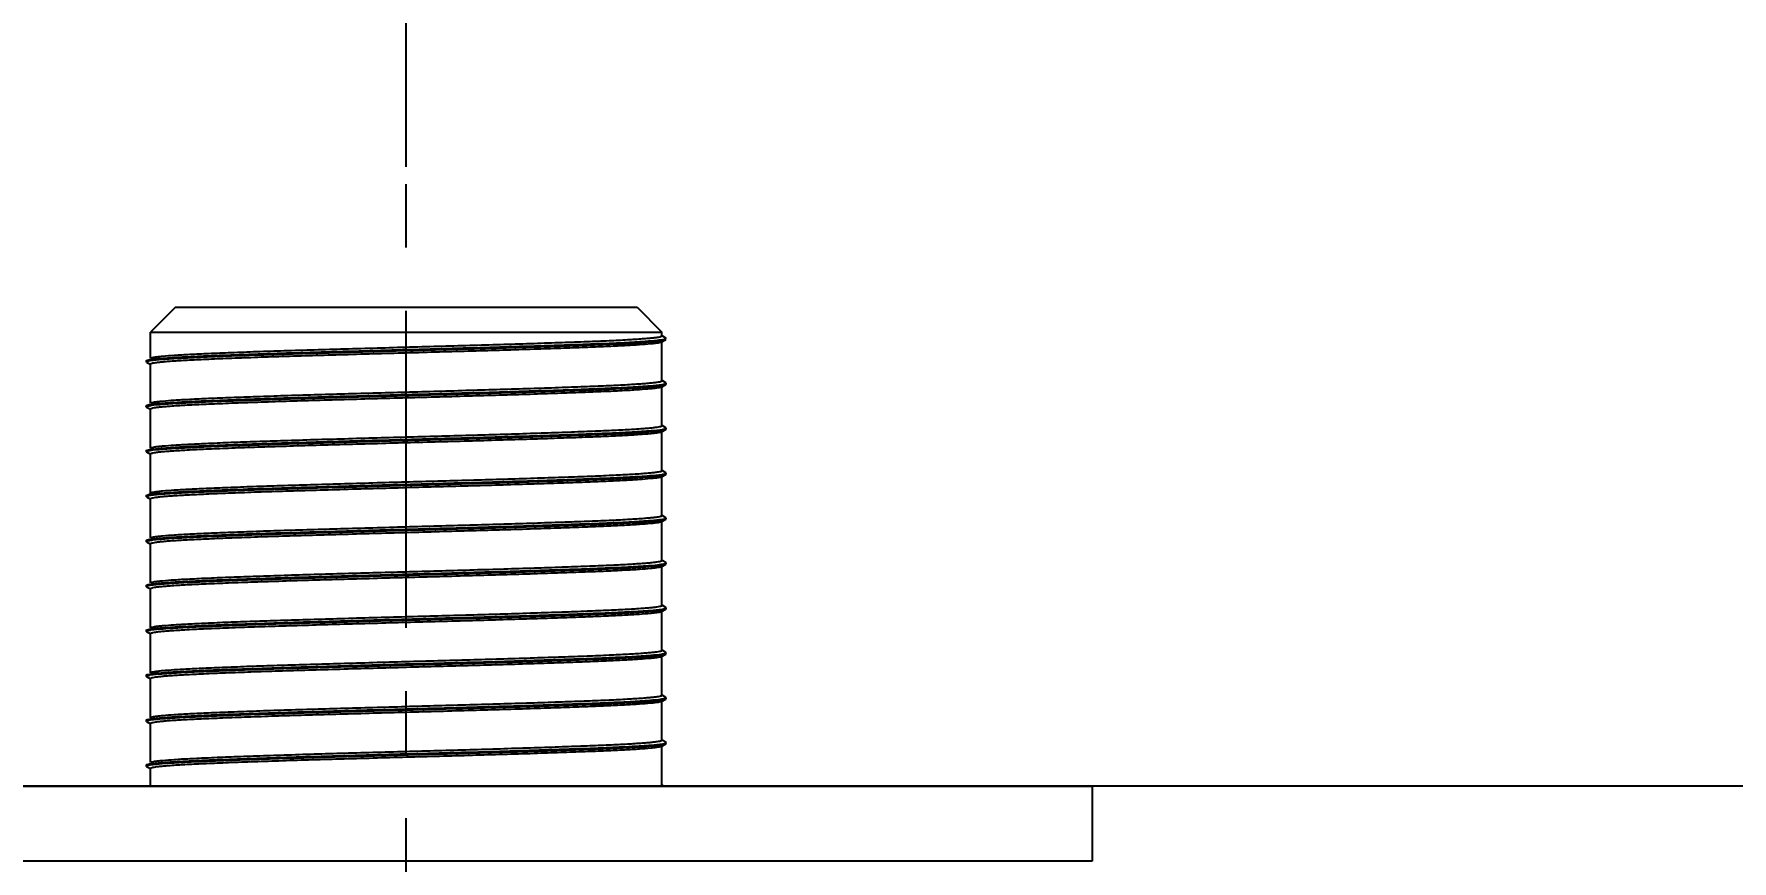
# Model space of a CAD drawing. Header units: millimetres. Extents: x 14221 to 15062, y 1145 to 1740.
# Drawn here: x 14302.5 to 14370.6, y 1498.9 to 1532 of the extents above; entities that cross this region are included whole.
import ezdxf

# ---------------------------------------------------------------- set-up
doc = ezdxf.new("R2010")
doc.units = ezdxf.units.MM
doc.linetypes.add('CENTERX2', pattern=[20.32, 12.7, -2.54, 2.54, -2.54])
for name, color, linetype in [('CENTER', 1, 'CENTERX2'), ('DIM', 3, 'Continuous'), ('벽', 2, 'Continuous')]:
    doc.layers.add(name, color=color, linetype=linetype)
doc.styles.get("Standard").update_dxf_attribs({"font": 'arial.ttf'})
doc.dimstyles.new('ISO-25', dxfattribs={"dimtxt": 5, "dimasz": 5, "dimexe": 1.252, "dimexo": 0.625, "dimgap": 1, "dimtad": 1, "dimtoh": 1, "dimdec": 1, "dimdsep": 46, "dimtxsty": 'Standard', "dimcen": 0, "dimclrd": 3, "dimclre": 3, "dimclrt": 4, "dimadec": 0, "dimazin": 0, "dimtfac": 1, "dimtdec": 1, "dimtmove": 0, "dimatfit": 3, "dimfxl": 1, "dimarcsym": 0})

# ---------------------------------------------------------------- blocks, each defined once
blk = doc.blocks.new('*D50')
at = {"layer": 'Defpoints', "color": 0, "transparency": 16777216}
for p in [(14521.405, 1543.497), (14317.402, 1526.067), (14521.405, 1526.067)]:
    blk.add_point(p, dxfattribs=at)
at = {"layer": 'DIM', "color": 3, "lineweight": -2, "transparency": 16777216}
for p, q in [((14317.402, 1526.692), (14317.402, 1544.749)), ((14521.405, 1526.692), (14521.405, 1544.749)), ((14323.402, 1543.497), (14402.128, 1543.497)), ((14515.405, 1543.497), (14436.679, 1543.497))]:
    blk.add_line(p, q, dxfattribs=at)
at = {"layer": 'DIM', "color": 3, "transparency": 16777216}
for points in [[(14323.402, 1544.497), (14323.402, 1542.497), (14317.402, 1543.497)], [(14515.405, 1544.497), (14515.405, 1542.497), (14521.405, 1543.497)]]:
    blk.add_solid(points, dxfattribs=at)
at = {"layer": 'DIM', "color": 4, "transparency": 16777216, "insert": (14419.404, 1543.497), "char_height": 6, "attachment_point": 5}
blk.add_mtext('150~200', dxfattribs=at)

msp = doc.modelspace()

# ---------------------------------------------------------------- linework, layer by layer
at = {"color": 7, "linetype": 'Continuous'}
for p, q in [((14308.153, 1521.067), (14307.153, 1520.067)), ((14308.153, 1521.067), (14326.653, 1521.067)), ((14326.653, 1521.067), (14327.653, 1520.067)), ((14307.153, 1519.017), (14307.153, 1520.067)), ((14307.153, 1520.067), (14322.528, 1520.067)), ((14322.528, 1520.067), (14327.653, 1520.067)), ((14327.545, 1519.752), (14327.675, 1519.77)), ((14327.641, 1519.665), (14327.813, 1519.765)), ((14327.653, 1519.917), (14327.653, 1520.067)), ((14327.653, 1518.117), (14327.653, 1519.679)), ((14327.813, 1519.831), (14327.656, 1519.922)), ((14327.825, 1519.818), (14327.813, 1519.831)), ((14327.813, 1519.765), (14327.825, 1519.778)), ((14327.814, 1519.805), (14327.825, 1519.818)), ((14306.981, 1518.918), (14306.992, 1518.931)), ((14306.981, 1518.918), (14306.981, 1518.878)), ((14306.992, 1518.865), (14306.981, 1518.878)), ((14306.992, 1518.931), (14307.023, 1518.943)), ((14306.992, 1518.865), (14307.15, 1518.774)), ((14307.023, 1518.943), (14307.118, 1518.964)), ((14307.023, 1518.904), (14307.123, 1518.926)), ((14307.164, 1519.031), (14307.153, 1519.024)), ((14307.153, 1517.217), (14307.153, 1518.779)), ((14327.641, 1517.865), (14327.813, 1517.965)), ((14327.653, 1516.317), (14327.653, 1517.879)), ((14327.813, 1518.031), (14327.656, 1518.122)), ((14327.667, 1517.968), (14327.717, 1517.977)), ((14327.825, 1518.018), (14327.813, 1518.031)), ((14327.813, 1517.965), (14327.825, 1517.978)), ((14327.825, 1517.978), (14327.825, 1518.018)), ((14306.981, 1517.118), (14306.992, 1517.131)), ((14306.981, 1517.118), (14306.981, 1517.078)), ((14306.981, 1517.082), (14306.985, 1517.086)), ((14306.981, 1517.078), (14306.981, 1517.082)), ((14306.992, 1517.065), (14306.981, 1517.078)), ((14306.992, 1517.065), (14307.15, 1516.974)), ((14307.164, 1517.231), (14307.153, 1517.224)), ((14307.153, 1515.417), (14307.153, 1516.979)), ((14327.641, 1516.065), (14327.813, 1516.165)), ((14327.813, 1516.231), (14327.656, 1516.322)), ((14327.802, 1516.159), (14327.813, 1516.165)), ((14327.825, 1516.218), (14327.813, 1516.231)), ((14327.813, 1516.165), (14327.825, 1516.178)), ((14327.825, 1516.178), (14327.825, 1516.218)), ((14307.164, 1515.431), (14307.153, 1515.424)), ((14327.653, 1514.517), (14327.653, 1516.079)), ((14306.981, 1515.318), (14306.992, 1515.331)), ((14306.981, 1515.318), (14306.981, 1515.278)), ((14306.992, 1515.265), (14306.981, 1515.278)), ((14306.992, 1515.331), (14307.013, 1515.34)), ((14306.992, 1515.265), (14307.15, 1515.174)), ((14307.013, 1515.34), (14307.116, 1515.364)), ((14307.013, 1515.3), (14307.122, 1515.325)), ((14307.153, 1513.617), (14307.153, 1515.179)), ((14327.641, 1514.265), (14327.813, 1514.365)), ((14327.653, 1512.717), (14327.653, 1514.279)), ((14327.813, 1514.431), (14327.656, 1514.522)), ((14327.824, 1514.418), (14327.813, 1514.431)), ((14327.813, 1514.365), (14327.824, 1514.378)), ((14327.82, 1514.409), (14327.824, 1514.414)), ((14327.824, 1514.378), (14327.824, 1514.418)), ((14327.824, 1514.414), (14327.824, 1514.418)), ((14306.981, 1513.518), (14306.992, 1513.531)), ((14306.981, 1513.518), (14306.981, 1513.478)), ((14306.992, 1513.465), (14306.981, 1513.478)), ((14306.992, 1513.465), (14307.15, 1513.374)), ((14307.088, 1513.519), (14307.138, 1513.528)), ((14307.164, 1513.631), (14307.153, 1513.624)), ((14307.153, 1511.817), (14307.153, 1513.379)), ((14327.813, 1512.631), (14327.655, 1512.722)), ((14327.641, 1512.465), (14327.813, 1512.565)), ((14327.653, 1510.917), (14327.653, 1512.465)), ((14327.682, 1512.571), (14327.778, 1512.591)), ((14327.686, 1512.532), (14327.778, 1512.551)), ((14327.778, 1512.551), (14327.813, 1512.565)), ((14327.824, 1512.618), (14327.813, 1512.631)), ((14327.813, 1512.565), (14327.824, 1512.578)), ((14327.824, 1512.578), (14327.824, 1512.618)), ((14306.981, 1511.718), (14306.992, 1511.731)), ((14306.981, 1511.718), (14306.981, 1511.678)), ((14306.981, 1511.678), (14306.986, 1511.688)), ((14306.992, 1511.665), (14306.981, 1511.678)), ((14306.986, 1511.688), (14306.991, 1511.691)), ((14306.992, 1511.665), (14307.15, 1511.574)), ((14307.164, 1511.831), (14307.153, 1511.824)), ((14307.153, 1510.017), (14307.153, 1511.579)), ((14327.641, 1510.665), (14327.813, 1510.765)), ((14327.653, 1509.117), (14327.653, 1510.665)), ((14327.813, 1510.831), (14327.655, 1510.922)), ((14327.824, 1510.818), (14327.813, 1510.831)), ((14327.813, 1510.765), (14327.824, 1510.778)), ((14327.822, 1510.811), (14327.824, 1510.815)), ((14327.824, 1510.778), (14327.824, 1510.818)), ((14327.824, 1510.815), (14327.824, 1510.818)), ((14307.052, 1509.951), (14307.124, 1509.966)), ((14307.164, 1510.031), (14307.153, 1510.024)), ((14306.981, 1509.918), (14306.992, 1509.931)), ((14306.981, 1509.918), (14306.981, 1509.878)), ((14306.992, 1509.865), (14306.981, 1509.878)), ((14306.992, 1509.931), (14307.052, 1509.951)), ((14306.992, 1509.865), (14307.15, 1509.774)), ((14307.052, 1509.912), (14307.128, 1509.927)), ((14307.152, 1508.217), (14307.152, 1509.779)), ((14327.641, 1508.865), (14327.813, 1508.965)), ((14327.652, 1507.317), (14327.653, 1508.879)), ((14327.813, 1509.031), (14327.655, 1509.122)), ((14327.67, 1508.969), (14327.729, 1508.979)), ((14327.674, 1508.93), (14327.729, 1508.94)), ((14327.824, 1509.018), (14327.813, 1509.031)), ((14327.813, 1508.965), (14327.824, 1508.978)), ((14327.824, 1508.978), (14327.824, 1509.018)), ((14306.981, 1508.118), (14306.992, 1508.131)), ((14306.981, 1508.118), (14306.981, 1508.078)), ((14306.981, 1508.081), (14306.985, 1508.086)), ((14306.981, 1508.078), (14306.981, 1508.081)), ((14306.992, 1508.065), (14306.981, 1508.078)), ((14306.992, 1508.065), (14307.15, 1507.974)), ((14307.164, 1508.231), (14307.152, 1508.224)), ((14307.152, 1506.417), (14307.152, 1507.979)), ((14327.813, 1507.231), (14327.655, 1507.322)), ((14327.641, 1507.065), (14327.813, 1507.165)), ((14327.652, 1505.517), (14327.652, 1507.079)), ((14327.806, 1507.202), (14327.81, 1507.203)), ((14327.808, 1507.202), (14327.81, 1507.203)), ((14327.824, 1507.218), (14327.813, 1507.231)), ((14327.813, 1507.165), (14327.824, 1507.178)), ((14306.981, 1506.318), (14306.992, 1506.331)), ((14306.981, 1506.318), (14306.981, 1506.278)), ((14306.992, 1506.265), (14306.981, 1506.278)), ((14306.992, 1506.331), (14307.014, 1506.341)), ((14306.992, 1506.265), (14307.15, 1506.174)), ((14307.014, 1506.341), (14307.116, 1506.364)), ((14307.014, 1506.301), (14307.122, 1506.326)), ((14307.164, 1506.431), (14307.152, 1506.424)), ((14307.152, 1504.617), (14307.152, 1506.179)), ((14327.641, 1505.265), (14327.813, 1505.365)), ((14327.652, 1503.717), (14327.652, 1505.279)), ((14327.813, 1505.431), (14327.655, 1505.522)), ((14327.824, 1505.418), (14327.813, 1505.431)), ((14327.813, 1505.365), (14327.824, 1505.378)), ((14327.819, 1505.409), (14327.823, 1505.413)), ((14327.823, 1505.413), (14327.824, 1505.418)), ((14327.824, 1505.378), (14327.824, 1505.418)), ((14306.981, 1504.518), (14306.992, 1504.531)), ((14306.981, 1504.518), (14306.981, 1504.478)), ((14307.164, 1504.631), (14307.152, 1504.624)), ((14306.981, 1504.482), (14306.985, 1504.487)), ((14306.981, 1504.478), (14306.981, 1504.482)), ((14306.992, 1504.465), (14306.981, 1504.478)), ((14306.992, 1504.465), (14307.15, 1504.374)), ((14307.152, 1502.817), (14307.152, 1504.379)), ((14327.641, 1503.465), (14327.813, 1503.565)), ((14327.652, 1501.917), (14327.652, 1503.479)), ((14327.813, 1503.631), (14327.655, 1503.722)), ((14327.682, 1503.571), (14327.794, 1503.596)), ((14327.688, 1503.532), (14327.794, 1503.556)), ((14327.794, 1503.556), (14327.813, 1503.565)), ((14327.824, 1503.618), (14327.813, 1503.631)), ((14327.813, 1503.565), (14327.824, 1503.578)), ((14327.824, 1503.578), (14327.824, 1503.618)), ((14306.981, 1502.718), (14306.992, 1502.731)), ((14306.981, 1502.718), (14306.981, 1502.678)), ((14306.992, 1502.665), (14306.981, 1502.678)), ((14306.992, 1502.665), (14307.15, 1502.574)), ((14307.164, 1502.831), (14307.152, 1502.824)), ((14307.152, 1501.873), (14307.152, 1502.579)), ((14292.661, 1501.873), (14342.143, 1501.873)), ((14327.74, 1501.873), (14327.655, 1501.922)), ((14342.143, 1501.873), (14344.902, 1501.873)), ((14344.902, 1501.873), (14344.902, 1498.873)), ((14342.143, 1498.873), (14292.661, 1498.873)), ((14344.902, 1498.873), (14342.143, 1498.873))]:
    msp.add_line(p, q, dxfattribs=at)
for centre, radius, start, end in [((14327.782, 1519.858), 0.0623, 298.10816, 301.28594), ((14307.439, 1517.064), 1.888, 99.25668, 99.64373), ((14327.321, 1520.185), 2.243, 278.6246, 278.87541), ((14327.424, 1519.501), 1.591, 278.89251, 280.61886), ((14307.495, 1514.922), 2.235, 98.75091, 99.09667), ((14307.528, 1514.707), 2.452, 98.54069, 98.75286), ((14307.437, 1513.479), 1.873, 99.26791, 99.68411), ((14327.281, 1516.848), 2.51, 278.33792, 278.54391), ((14327.328, 1516.538), 2.196, 278.53659, 279.07886), ((14307.381, 1512.049), 1.538, 99.21147, 100.99206), ((14307.48, 1511.414), 2.142, 98.92022, 99.1888), ((14327.364, 1514.51), 1.965, 278.95471, 279.30706), ((14307.452, 1507.988), 1.965, 99.16148, 99.48414), ((14327.332, 1511.112), 2.169, 278.71199, 278.97668), ((14307.504, 1505.864), 2.293, 98.71495, 98.9775), ((14307.532, 1505.678), 2.482, 98.50599, 98.71558), ((14307.437, 1504.476), 1.876, 99.26525, 99.67655), ((14327.3, 1507.721), 2.381, 278.47188, 278.69562), ((14327.369, 1507.274), 1.929, 278.6682, 279.68598), ((14307.463, 1502.521), 2.033, 98.86441, 99.55968), ((14307.514, 1502.2), 2.359, 98.64831, 98.87582), ((14307.449, 1500.804), 1.949, 99.11907, 99.57961)]:
    msp.add_arc(centre, radius, start, end, dxfattribs=at)
for points, knots in [([(14307.118, 1518.964), (14307.264, 1518.99), (14307.655, 1519.024), (14308.375, 1519.071), (14309.361, 1519.116), (14311.115, 1519.187), (14313.704, 1519.265), (14317.049, 1519.36), (14320.443, 1519.45), (14323.474, 1519.545), (14325.617, 1519.621), (14326.889, 1519.693), (14327.359, 1519.73), (14327.545, 1519.752)], [0, 0, 0, 0, 0.021822, 0.057424, 0.105872, 0.166682, 0.314976, 0.485925, 0.657781, 0.813065, 0.930909, 0.972426, 1, 1, 1, 1]), ([(14307.136, 1518.928), (14307.292, 1518.953), (14307.706, 1518.989), (14308.466, 1519.036), (14309.502, 1519.083), (14311.328, 1519.155), (14314.007, 1519.234), (14317.438, 1519.331), (14320.873, 1519.422), (14323.533, 1519.507), (14325.352, 1519.575), (14326.375, 1519.622), (14327.125, 1519.671), (14327.532, 1519.707), (14327.683, 1519.731)], [0, 0, 0, 0, 0.023171, 0.060507, 0.111116, 0.174347, 0.327135, 0.501993, 0.675001, 0.828381, 0.890213, 0.940508, 0.977725, 1, 1, 1, 1]), ([(14307.164, 1519.031), (14307.181, 1519.04), (14307.231, 1519.053), (14307.325, 1519.071), (14307.463, 1519.089), (14307.725, 1519.116), (14308.148, 1519.147), (14308.766, 1519.181), (14309.526, 1519.217), (14310.418, 1519.253), (14311.426, 1519.29), (14312.941, 1519.34), (14314.988, 1519.399), (14317.524, 1519.472), (14320.059, 1519.541), (14321.722, 1519.591), (14322.528, 1519.617)], [0, 0, 0, 0, 0.003632, 0.009922, 0.018916, 0.030568, 0.061381, 0.101676, 0.151208, 0.209738, 0.275951, 0.347926, 0.505333, 0.675402, 0.842806, 1, 1, 1, 1]), ([(14322.528, 1519.617), (14322.902, 1519.63), (14323.611, 1519.654), (14324.613, 1519.69), (14325.488, 1519.726), (14326.228, 1519.762), (14326.756, 1519.795), (14327.099, 1519.822), (14327.294, 1519.841), (14327.443, 1519.859), (14327.555, 1519.877), (14327.615, 1519.891), (14327.653, 1519.907), (14327.653, 1519.917)], [0, 0, 0, 0, 0.218525, 0.413981, 0.584639, 0.729651, 0.846201, 0.892543, 0.930576, 0.96016, 0.98139, 0.994472, 1, 1, 1, 1]), ([(14327.641, 1519.665), (14327.626, 1519.656), (14327.579, 1519.644), (14327.49, 1519.627), (14327.361, 1519.611), (14327.112, 1519.584), (14326.704, 1519.553), (14326.109, 1519.518), (14325.38, 1519.483), (14324.531, 1519.449), (14323.566, 1519.414), (14322.886, 1519.391), (14322.528, 1519.379)], [0, 0, 0, 0, 0.01029, 0.027943, 0.053174, 0.086115, 0.174846, 0.292406, 0.435309, 0.601466, 0.790259, 1, 1, 1, 1]), ([(14327.675, 1519.77), (14327.704, 1519.774), (14327.75, 1519.783), (14327.796, 1519.795), (14327.811, 1519.803)], [0, 0, 0, 0, 0.626535, 1, 1, 1, 1]), ([(14327.683, 1519.731), (14327.711, 1519.736), (14327.755, 1519.745), (14327.799, 1519.756), (14327.813, 1519.765)], [0, 0, 0, 0, 0.629647, 1, 1, 1, 1]), ([(14306.981, 1518.878), (14306.981, 1518.884), (14306.997, 1518.896), (14307.012, 1518.9), (14307.023, 1518.904)], [0, 0, 0, 0, 0.32556, 1, 1, 1, 1]), ([(14322.528, 1519.379), (14321.702, 1519.352), (14319.998, 1519.301), (14317.403, 1519.23), (14315.212, 1519.167), (14313.504, 1519.118), (14312.314, 1519.082), (14311.205, 1519.044), (14310.198, 1519.007), (14309.317, 1518.969), (14308.578, 1518.933), (14308.056, 1518.902), (14307.715, 1518.876), (14307.518, 1518.857), (14307.366, 1518.839), (14307.251, 1518.82), (14307.191, 1518.805), (14307.152, 1518.788), (14307.152, 1518.779)], [0, 0, 0, 0, 0.160864, 0.332305, 0.50579, 0.587782, 0.665275, 0.737825, 0.803915, 0.86156, 0.909636, 0.948018, 0.963468, 0.976306, 0.986402, 0.993669, 0.998132, 1, 1, 1, 1]), ([(14307.152, 1517.17), (14307.312, 1517.195), (14307.731, 1517.23), (14308.495, 1517.277), (14309.53, 1517.323), (14311.346, 1517.395), (14314.004, 1517.473), (14317.408, 1517.57), (14320.82, 1517.66), (14323.468, 1517.744), (14325.285, 1517.812), (14326.316, 1517.859), (14327.081, 1517.907), (14327.499, 1517.943), (14327.657, 1517.967)], [0, 0, 0, 0, 0.023708, 0.061313, 0.111986, 0.175058, 0.327006, 0.500727, 0.672798, 0.825883, 0.887937, 0.938664, 0.976654, 1, 1, 1, 1]), ([(14322.528, 1517.579), (14321.702, 1517.552), (14319.998, 1517.501), (14317.403, 1517.43), (14315.212, 1517.367), (14313.504, 1517.318), (14312.314, 1517.282), (14311.205, 1517.244), (14310.198, 1517.207), (14309.317, 1517.169), (14308.578, 1517.133), (14308.056, 1517.102), (14307.715, 1517.076), (14307.518, 1517.057), (14307.366, 1517.039), (14307.251, 1517.02), (14307.191, 1517.005), (14307.152, 1516.988), (14307.152, 1516.979)], [0, 0, 0, 0, 0.160864, 0.332305, 0.50579, 0.587782, 0.665275, 0.737825, 0.803915, 0.86156, 0.909636, 0.948018, 0.963468, 0.976306, 0.986402, 0.993669, 0.998132, 1, 1, 1, 1]), ([(14307.164, 1517.132), (14307.328, 1517.157), (14307.753, 1517.192), (14308.528, 1517.239), (14309.572, 1517.286), (14311.398, 1517.357), (14314.066, 1517.435), (14317.475, 1517.532), (14320.884, 1517.623), (14323.524, 1517.706), (14325.331, 1517.774), (14326.352, 1517.821), (14327.106, 1517.87), (14327.516, 1517.905), (14327.67, 1517.929)], [0, 0, 0, 0, 0.024231, 0.062322, 0.11348, 0.176983, 0.329496, 0.503511, 0.675411, 0.82794, 0.889569, 0.939837, 0.977269, 1, 1, 1, 1]), ([(14307.164, 1517.231), (14307.181, 1517.24), (14307.231, 1517.253), (14307.325, 1517.271), (14307.463, 1517.289), (14307.725, 1517.316), (14308.148, 1517.347), (14308.766, 1517.381), (14309.526, 1517.417), (14310.418, 1517.453), (14311.426, 1517.49), (14312.941, 1517.54), (14314.988, 1517.599), (14317.524, 1517.672), (14320.059, 1517.741), (14321.722, 1517.791), (14322.528, 1517.817)], [0, 0, 0, 0, 0.003632, 0.009922, 0.018916, 0.030568, 0.061381, 0.101676, 0.151208, 0.209738, 0.275951, 0.347926, 0.505333, 0.675402, 0.842806, 1, 1, 1, 1]), ([(14322.528, 1517.817), (14322.902, 1517.83), (14323.611, 1517.854), (14324.613, 1517.89), (14325.488, 1517.926), (14326.228, 1517.962), (14326.755, 1517.995), (14327.098, 1518.022), (14327.294, 1518.041), (14327.443, 1518.059), (14327.555, 1518.077), (14327.615, 1518.091), (14327.653, 1518.107), (14327.653, 1518.117)], [0, 0, 0, 0, 0.218511, 0.413957, 0.584609, 0.729617, 0.846169, 0.892514, 0.93055, 0.960139, 0.981374, 0.994464, 1, 1, 1, 1]), ([(14327.641, 1517.865), (14327.626, 1517.856), (14327.579, 1517.844), (14327.49, 1517.827), (14327.361, 1517.811), (14327.111, 1517.784), (14326.704, 1517.753), (14326.108, 1517.718), (14325.38, 1517.683), (14324.53, 1517.649), (14323.566, 1517.614), (14322.886, 1517.591), (14322.528, 1517.579)], [0, 0, 0, 0, 0.010309, 0.027976, 0.05322, 0.086171, 0.174916, 0.292479, 0.435375, 0.601516, 0.790287, 1, 1, 1, 1]), ([(14327.717, 1517.977), (14327.744, 1517.982), (14327.775, 1517.989), (14327.825, 1518.006), (14327.825, 1518.018)], [0, 0, 0, 0, 0.710506, 1, 1, 1, 1]), ([(14327.717, 1517.937), (14327.728, 1517.94), (14327.761, 1517.946), (14327.794, 1517.954), (14327.813, 1517.965)], [0, 0, 0, 0, 0.338082, 1, 1, 1, 1]), ([(14306.985, 1517.086), (14306.998, 1517.099), (14307.054, 1517.112), (14307.106, 1517.123), (14307.141, 1517.129)], [0, 0, 0, 0, 0.332813, 1, 1, 1, 1]), ([(14306.992, 1517.131), (14307.01, 1517.141), (14307.064, 1517.155), (14307.117, 1517.165), (14307.152, 1517.17)], [0, 0, 0, 0, 0.362147, 1, 1, 1, 1]), ([(14307.116, 1515.364), (14307.267, 1515.39), (14307.67, 1515.426), (14308.416, 1515.473), (14309.44, 1515.52), (14311.26, 1515.592), (14313.938, 1515.672), (14317.376, 1515.769), (14320.826, 1515.861), (14323.501, 1515.945), (14325.332, 1516.014), (14326.363, 1516.061), (14327.119, 1516.11), (14327.529, 1516.146), (14327.681, 1516.171)], [0, 0, 0, 0, 0.022291, 0.058927, 0.108945, 0.17175, 0.324303, 0.499389, 0.67307, 0.827246, 0.88946, 0.940073, 0.977551, 1, 1, 1, 1]), ([(14307.135, 1515.328), (14307.292, 1515.353), (14307.707, 1515.389), (14308.468, 1515.436), (14309.505, 1515.483), (14311.334, 1515.555), (14314.017, 1515.634), (14317.452, 1515.731), (14320.392, 1515.809), (14322.629, 1515.878), (14324.103, 1515.928), (14325.368, 1515.976), (14326.388, 1516.022), (14327.135, 1516.072), (14327.539, 1516.107), (14327.688, 1516.132)], [0, 0, 0, 0, 0.023181, 0.060557, 0.111235, 0.174555, 0.327545, 0.502602, 0.675709, 0.756391, 0.82904, 0.890776, 0.940941, 0.977965, 1, 1, 1, 1]), ([(14322.528, 1516.017), (14322.902, 1516.03), (14323.611, 1516.054), (14324.613, 1516.09), (14325.488, 1516.126), (14326.228, 1516.162), (14326.755, 1516.195), (14327.098, 1516.222), (14327.294, 1516.241), (14327.443, 1516.259), (14327.555, 1516.277), (14327.614, 1516.291), (14327.653, 1516.307), (14327.653, 1516.317)], [0, 0, 0, 0, 0.218511, 0.413957, 0.584609, 0.729617, 0.846169, 0.892514, 0.93055, 0.960139, 0.981374, 0.994464, 1, 1, 1, 1]), ([(14327.681, 1516.171), (14327.695, 1516.173), (14327.735, 1516.18), (14327.776, 1516.188), (14327.802, 1516.199)], [0, 0, 0, 0, 0.326442, 1, 1, 1, 1]), ([(14327.688, 1516.132), (14327.701, 1516.134), (14327.739, 1516.141), (14327.777, 1516.149), (14327.802, 1516.159)], [0, 0, 0, 0, 0.324505, 1, 1, 1, 1]), ([(14327.802, 1516.199), (14327.805, 1516.2), (14327.814, 1516.204), (14327.825, 1516.211), (14327.825, 1516.218)], [0, 0, 0, 0, 0.366296, 1, 1, 1, 1]), ([(14322.528, 1515.779), (14321.702, 1515.752), (14319.998, 1515.701), (14317.402, 1515.63), (14315.212, 1515.567), (14313.504, 1515.518), (14312.314, 1515.482), (14311.205, 1515.444), (14310.198, 1515.407), (14309.317, 1515.369), (14308.578, 1515.333), (14308.056, 1515.302), (14307.715, 1515.276), (14307.518, 1515.257), (14307.366, 1515.239), (14307.251, 1515.22), (14307.191, 1515.205), (14307.152, 1515.188), (14307.152, 1515.179)], [0, 0, 0, 0, 0.160864, 0.332305, 0.50579, 0.587782, 0.665275, 0.737825, 0.803915, 0.86156, 0.909636, 0.948018, 0.963468, 0.976306, 0.986402, 0.993669, 0.998132, 1, 1, 1, 1]), ([(14307.164, 1515.431), (14307.181, 1515.44), (14307.231, 1515.453), (14307.325, 1515.471), (14307.463, 1515.489), (14307.725, 1515.516), (14308.148, 1515.547), (14308.766, 1515.581), (14309.526, 1515.617), (14310.418, 1515.653), (14311.426, 1515.69), (14312.941, 1515.74), (14314.988, 1515.799), (14317.524, 1515.872), (14320.059, 1515.941), (14321.722, 1515.991), (14322.528, 1516.017)], [0, 0, 0, 0, 0.003632, 0.009922, 0.018916, 0.030568, 0.061381, 0.101676, 0.151208, 0.209738, 0.275951, 0.347926, 0.505333, 0.675402, 0.842806, 1, 1, 1, 1]), ([(14327.641, 1516.065), (14327.626, 1516.056), (14327.579, 1516.044), (14327.49, 1516.027), (14327.361, 1516.011), (14327.111, 1515.984), (14326.704, 1515.953), (14326.108, 1515.918), (14325.38, 1515.883), (14324.53, 1515.849), (14323.566, 1515.814), (14322.886, 1515.791), (14322.528, 1515.779)], [0, 0, 0, 0, 0.010309, 0.027976, 0.05322, 0.086171, 0.174916, 0.292479, 0.435375, 0.601516, 0.790287, 1, 1, 1, 1]), ([(14306.981, 1515.278), (14306.981, 1515.28), (14306.987, 1515.293), (14307.002, 1515.297), (14307.013, 1515.3)], [0, 0, 0, 0, 0.145983, 1, 1, 1, 1]), ([(14307.135, 1513.567), (14307.29, 1513.593), (14307.698, 1513.628), (14308.449, 1513.675), (14309.471, 1513.721), (14311.276, 1513.792), (14313.927, 1513.871), (14317.329, 1513.968), (14320.748, 1514.058), (14323.408, 1514.142), (14325.238, 1514.21), (14326.279, 1514.257), (14327.056, 1514.305), (14327.483, 1514.341), (14327.645, 1514.365)], [0, 0, 0, 0, 0.022943, 0.059882, 0.109928, 0.172477, 0.323859, 0.497407, 0.66987, 0.82371, 0.886268, 0.937504, 0.976064, 1, 1, 1, 1]), ([(14307.148, 1513.53), (14307.307, 1513.555), (14307.724, 1513.59), (14308.486, 1513.637), (14309.518, 1513.683), (14311.333, 1513.755), (14313.991, 1513.833), (14317.396, 1513.93), (14320.811, 1514.021), (14323.461, 1514.104), (14325.281, 1514.172), (14326.313, 1514.219), (14327.079, 1514.268), (14327.498, 1514.303), (14327.656, 1514.327)], [0, 0, 0, 0, 0.023548, 0.061025, 0.111588, 0.17458, 0.326479, 0.500236, 0.672425, 0.825655, 0.887781, 0.938571, 0.976614, 1, 1, 1, 1]), ([(14307.164, 1513.631), (14307.181, 1513.64), (14307.231, 1513.653), (14307.325, 1513.671), (14307.463, 1513.689), (14307.725, 1513.716), (14308.148, 1513.747), (14308.766, 1513.781), (14309.525, 1513.817), (14310.418, 1513.853), (14311.426, 1513.89), (14312.941, 1513.94), (14314.988, 1513.999), (14317.524, 1514.072), (14320.059, 1514.141), (14321.722, 1514.191), (14322.528, 1514.217)], [0, 0, 0, 0, 0.003632, 0.009922, 0.018916, 0.030568, 0.061381, 0.101676, 0.151208, 0.209738, 0.275951, 0.347926, 0.505333, 0.675402, 0.842806, 1, 1, 1, 1]), ([(14322.528, 1514.217), (14322.902, 1514.23), (14323.611, 1514.254), (14324.613, 1514.29), (14325.488, 1514.326), (14326.228, 1514.362), (14326.755, 1514.395), (14327.098, 1514.422), (14327.294, 1514.441), (14327.443, 1514.459), (14327.555, 1514.477), (14327.614, 1514.491), (14327.653, 1514.507), (14327.653, 1514.517)], [0, 0, 0, 0, 0.218511, 0.413957, 0.584609, 0.729617, 0.846169, 0.892514, 0.93055, 0.960139, 0.981374, 0.994464, 1, 1, 1, 1]), ([(14327.641, 1514.265), (14327.626, 1514.256), (14327.579, 1514.244), (14327.49, 1514.227), (14327.361, 1514.211), (14327.111, 1514.184), (14326.704, 1514.153), (14326.108, 1514.118), (14325.38, 1514.083), (14324.53, 1514.049), (14323.566, 1514.014), (14322.886, 1513.991), (14322.528, 1513.979)], [0, 0, 0, 0, 0.010309, 0.027976, 0.05322, 0.086171, 0.174916, 0.292479, 0.435375, 0.601516, 0.790287, 1, 1, 1, 1]), ([(14327.656, 1514.327), (14327.69, 1514.332), (14327.743, 1514.342), (14327.796, 1514.355), (14327.813, 1514.365)], [0, 0, 0, 0, 0.637539, 1, 1, 1, 1]), ([(14327.674, 1514.37), (14327.707, 1514.375), (14327.755, 1514.385), (14327.808, 1514.398), (14327.82, 1514.409)], [0, 0, 0, 0, 0.662573, 1, 1, 1, 1]), ([(14306.981, 1513.478), (14306.981, 1513.489), (14307.029, 1513.507), (14307.06, 1513.514), (14307.088, 1513.519)], [0, 0, 0, 0, 0.288058, 1, 1, 1, 1]), ([(14306.992, 1513.531), (14306.997, 1513.534), (14307.028, 1513.547), (14307.06, 1513.554), (14307.088, 1513.559)], [0, 0, 0, 0, 0.164292, 1, 1, 1, 1]), ([(14322.528, 1513.979), (14321.702, 1513.952), (14319.998, 1513.901), (14317.402, 1513.83), (14315.212, 1513.767), (14313.504, 1513.718), (14312.314, 1513.682), (14311.205, 1513.644), (14310.198, 1513.607), (14309.317, 1513.569), (14308.578, 1513.533), (14308.056, 1513.502), (14307.715, 1513.476), (14307.518, 1513.457), (14307.366, 1513.439), (14307.251, 1513.42), (14307.191, 1513.405), (14307.152, 1513.388), (14307.152, 1513.379)], [0, 0, 0, 0, 0.160864, 0.332305, 0.50579, 0.587782, 0.665275, 0.737825, 0.803915, 0.86156, 0.909636, 0.948018, 0.963468, 0.976306, 0.986402, 0.993669, 0.998132, 1, 1, 1, 1]), ([(14322.528, 1512.417), (14322.902, 1512.43), (14323.611, 1512.454), (14324.613, 1512.49), (14325.488, 1512.526), (14326.228, 1512.562), (14326.755, 1512.595), (14327.098, 1512.622), (14327.294, 1512.641), (14327.443, 1512.659), (14327.555, 1512.677), (14327.614, 1512.691), (14327.653, 1512.707), (14327.653, 1512.717)], [0, 0, 0, 0, 0.218511, 0.413957, 0.584609, 0.729617, 0.846169, 0.892514, 0.93055, 0.960139, 0.981374, 0.994464, 1, 1, 1, 1]), ([(14322.528, 1512.179), (14321.702, 1512.152), (14319.998, 1512.101), (14317.402, 1512.03), (14315.212, 1511.967), (14313.504, 1511.918), (14312.314, 1511.882), (14311.205, 1511.844), (14310.198, 1511.807), (14309.317, 1511.769), (14308.578, 1511.733), (14308.056, 1511.702), (14307.715, 1511.676), (14307.518, 1511.657), (14307.366, 1511.639), (14307.251, 1511.62), (14307.191, 1511.605), (14307.152, 1511.588), (14307.152, 1511.579)], [0, 0, 0, 0, 0.160864, 0.332305, 0.50579, 0.587782, 0.665275, 0.737825, 0.803915, 0.86156, 0.909636, 0.948018, 0.963468, 0.976306, 0.986402, 0.993669, 0.998132, 1, 1, 1, 1]), ([(14307.164, 1511.831), (14307.18, 1511.84), (14307.231, 1511.853), (14307.325, 1511.871), (14307.463, 1511.889), (14307.725, 1511.916), (14308.148, 1511.947), (14308.766, 1511.981), (14309.525, 1512.017), (14310.418, 1512.053), (14311.426, 1512.09), (14312.941, 1512.14), (14314.988, 1512.199), (14317.524, 1512.272), (14320.059, 1512.341), (14321.722, 1512.391), (14322.528, 1512.417)], [0, 0, 0, 0, 0.003632, 0.009922, 0.018916, 0.030568, 0.061381, 0.101676, 0.151208, 0.209738, 0.275951, 0.347926, 0.505333, 0.675402, 0.842806, 1, 1, 1, 1]), ([(14307.235, 1511.782), (14307.416, 1511.805), (14307.87, 1511.84), (14308.684, 1511.886), (14309.756, 1511.933), (14311.598, 1512.003), (14314.261, 1512.08), (14317.641, 1512.176), (14321.004, 1512.266), (14323.599, 1512.349), (14325.373, 1512.416), (14326.375, 1512.462), (14327.115, 1512.51), (14327.518, 1512.545), (14327.67, 1512.569)], [0, 0, 0, 0, 0.026709, 0.066764, 0.119574, 0.184167, 0.337151, 0.510301, 0.680213, 0.830526, 0.891168, 0.940661, 0.977536, 1, 1, 1, 1]), ([(14307.235, 1511.742), (14307.417, 1511.765), (14307.873, 1511.801), (14308.691, 1511.847), (14309.77, 1511.894), (14311.622, 1511.964), (14314.297, 1512.042), (14317.69, 1512.138), (14320.576, 1512.215), (14322.76, 1512.282), (14324.195, 1512.331), (14325.425, 1512.378), (14326.417, 1512.424), (14327.146, 1512.473), (14327.54, 1512.508), (14327.686, 1512.532)], [0, 0, 0, 0, 0.026806, 0.067039, 0.120106, 0.185005, 0.338636, 0.512374, 0.682553, 0.761658, 0.832647, 0.892966, 0.942033, 0.978292, 1, 1, 1, 1]), ([(14327.641, 1512.465), (14327.626, 1512.456), (14327.579, 1512.444), (14327.49, 1512.427), (14327.361, 1512.411), (14327.111, 1512.384), (14326.704, 1512.353), (14326.108, 1512.318), (14325.38, 1512.283), (14324.53, 1512.249), (14323.566, 1512.214), (14322.886, 1512.191), (14322.528, 1512.179)], [0, 0, 0, 0, 0.010309, 0.027976, 0.05322, 0.086171, 0.174916, 0.292479, 0.435375, 0.601516, 0.790287, 1, 1, 1, 1]), ([(14327.778, 1512.591), (14327.79, 1512.594), (14327.806, 1512.599), (14327.824, 1512.612), (14327.824, 1512.618)], [0, 0, 0, 0, 0.677911, 1, 1, 1, 1]), ([(14306.991, 1511.691), (14307.015, 1511.706), (14307.1, 1511.721), (14307.181, 1511.735), (14307.235, 1511.742)], [0, 0, 0, 0, 0.340715, 1, 1, 1, 1]), ([(14306.992, 1511.731), (14307.017, 1511.746), (14307.101, 1511.762), (14307.182, 1511.775), (14307.235, 1511.782)], [0, 0, 0, 0, 0.345371, 1, 1, 1, 1]), ([(14307.124, 1509.966), (14307.275, 1509.991), (14307.676, 1510.026), (14308.413, 1510.073), (14309.423, 1510.119), (14311.212, 1510.19), (14313.845, 1510.269), (14317.234, 1510.365), (14320.651, 1510.456), (14323.318, 1510.539), (14325.16, 1510.607), (14326.216, 1510.654), (14327.01, 1510.702), (14327.45, 1510.738), (14327.619, 1510.762)], [0, 0, 0, 0, 0.022372, 0.058733, 0.108161, 0.170103, 0.320559, 0.49346, 0.665951, 0.820438, 0.883614, 0.935551, 0.975012, 1, 1, 1, 1]), ([(14307.139, 1509.928), (14307.294, 1509.953), (14307.702, 1509.989), (14308.45, 1510.035), (14309.467, 1510.081), (14311.261, 1510.152), (14313.894, 1510.231), (14317.276, 1510.327), (14320.682, 1510.417), (14323.338, 1510.5), (14325.171, 1510.568), (14326.222, 1510.614), (14327.013, 1510.662), (14327.451, 1510.699), (14327.619, 1510.722)], [0, 0, 0, 0, 0.023014, 0.059878, 0.109724, 0.17196, 0.322547, 0.495246, 0.667222, 0.821141, 0.884054, 0.935784, 0.975092, 1, 1, 1, 1]), ([(14322.528, 1510.617), (14322.902, 1510.63), (14323.611, 1510.654), (14324.613, 1510.69), (14325.488, 1510.726), (14326.228, 1510.762), (14326.755, 1510.795), (14327.098, 1510.822), (14327.294, 1510.841), (14327.443, 1510.859), (14327.555, 1510.877), (14327.614, 1510.891), (14327.653, 1510.907), (14327.653, 1510.917)], [0, 0, 0, 0, 0.218511, 0.413957, 0.584609, 0.729617, 0.846169, 0.892514, 0.93055, 0.960139, 0.981374, 0.994464, 1, 1, 1, 1]), ([(14327.641, 1510.665), (14327.626, 1510.656), (14327.579, 1510.644), (14327.49, 1510.627), (14327.361, 1510.611), (14327.111, 1510.584), (14326.704, 1510.553), (14326.108, 1510.518), (14325.38, 1510.483), (14324.53, 1510.449), (14323.566, 1510.414), (14322.886, 1510.391), (14322.528, 1510.379)], [0, 0, 0, 0, 0.010309, 0.027976, 0.05322, 0.086171, 0.174916, 0.292479, 0.435375, 0.601516, 0.790287, 1, 1, 1, 1]), ([(14327.619, 1510.762), (14327.666, 1510.768), (14327.729, 1510.777), (14327.795, 1510.796), (14327.816, 1510.805), (14327.822, 1510.811)], [0, 0, 0, 0, 0.682454, 0.885033, 1, 1, 1, 1]), ([(14327.619, 1510.722), (14327.662, 1510.728), (14327.726, 1510.739), (14327.793, 1510.753), (14327.813, 1510.765)], [0, 0, 0, 0, 0.646367, 1, 1, 1, 1]), ([(14322.528, 1510.379), (14321.702, 1510.352), (14319.997, 1510.301), (14317.402, 1510.23), (14315.212, 1510.167), (14313.504, 1510.118), (14312.313, 1510.082), (14311.205, 1510.044), (14310.198, 1510.007), (14309.317, 1509.969), (14308.578, 1509.933), (14308.056, 1509.902), (14307.715, 1509.876), (14307.518, 1509.857), (14307.366, 1509.839), (14307.251, 1509.82), (14307.191, 1509.805), (14307.152, 1509.788), (14307.152, 1509.779)], [0, 0, 0, 0, 0.160864, 0.332305, 0.50579, 0.587782, 0.665275, 0.737825, 0.803915, 0.86156, 0.909636, 0.948018, 0.963468, 0.976306, 0.986402, 0.993669, 0.998132, 1, 1, 1, 1]), ([(14307.164, 1510.031), (14307.18, 1510.04), (14307.231, 1510.053), (14307.325, 1510.071), (14307.463, 1510.089), (14307.725, 1510.116), (14308.148, 1510.147), (14308.766, 1510.181), (14309.525, 1510.217), (14310.418, 1510.253), (14311.426, 1510.29), (14312.941, 1510.34), (14314.988, 1510.399), (14317.524, 1510.472), (14320.059, 1510.541), (14321.722, 1510.591), (14322.528, 1510.617)], [0, 0, 0, 0, 0.003632, 0.009922, 0.018916, 0.030568, 0.061381, 0.101676, 0.151208, 0.209738, 0.275951, 0.347926, 0.505333, 0.675402, 0.842806, 1, 1, 1, 1]), ([(14306.981, 1509.878), (14306.981, 1509.886), (14307.011, 1509.902), (14307.034, 1509.907), (14307.052, 1509.912)], [0, 0, 0, 0, 0.302211, 1, 1, 1, 1]), ([(14307.153, 1508.17), (14307.314, 1508.195), (14307.734, 1508.231), (14308.5, 1508.277), (14309.536, 1508.324), (14311.355, 1508.395), (14314.016, 1508.474), (14317.422, 1508.57), (14320.834, 1508.661), (14323.48, 1508.745), (14325.296, 1508.813), (14326.325, 1508.859), (14327.087, 1508.908), (14327.504, 1508.943), (14327.66, 1508.967)], [0, 0, 0, 0, 0.023786, 0.061472, 0.112233, 0.175392, 0.327476, 0.501295, 0.673368, 0.82636, 0.888326, 0.938952, 0.976809, 1, 1, 1, 1]), ([(14307.164, 1508.231), (14307.18, 1508.24), (14307.231, 1508.253), (14307.325, 1508.271), (14307.463, 1508.289), (14307.725, 1508.316), (14308.148, 1508.347), (14308.766, 1508.381), (14309.525, 1508.417), (14310.418, 1508.453), (14311.426, 1508.49), (14312.941, 1508.54), (14314.988, 1508.599), (14317.524, 1508.672), (14320.059, 1508.741), (14321.722, 1508.791), (14322.528, 1508.817)], [0, 0, 0, 0, 0.003632, 0.009922, 0.018916, 0.030568, 0.061381, 0.101676, 0.151208, 0.209738, 0.275951, 0.347926, 0.505333, 0.675402, 0.842806, 1, 1, 1, 1]), ([(14307.165, 1508.132), (14307.33, 1508.157), (14307.756, 1508.193), (14308.533, 1508.239), (14309.579, 1508.286), (14311.408, 1508.357), (14314.078, 1508.436), (14317.489, 1508.532), (14320.899, 1508.623), (14323.538, 1508.707), (14325.344, 1508.775), (14326.362, 1508.821), (14327.113, 1508.87), (14327.521, 1508.906), (14327.674, 1508.93)], [0, 0, 0, 0, 0.02431, 0.062485, 0.113738, 0.177335, 0.330003, 0.504132, 0.676044, 0.828476, 0.89001, 0.940164, 0.977445, 1, 1, 1, 1]), ([(14322.528, 1508.817), (14322.902, 1508.83), (14323.611, 1508.854), (14324.613, 1508.89), (14325.488, 1508.926), (14326.228, 1508.962), (14326.755, 1508.995), (14327.098, 1509.022), (14327.293, 1509.041), (14327.443, 1509.059), (14327.555, 1509.077), (14327.614, 1509.091), (14327.653, 1509.107), (14327.653, 1509.117)], [0, 0, 0, 0, 0.218511, 0.413957, 0.584609, 0.729617, 0.846169, 0.892514, 0.93055, 0.960139, 0.981374, 0.994464, 1, 1, 1, 1]), ([(14327.641, 1508.865), (14327.626, 1508.856), (14327.579, 1508.844), (14327.49, 1508.827), (14327.361, 1508.811), (14327.111, 1508.784), (14326.704, 1508.753), (14326.108, 1508.718), (14325.38, 1508.683), (14324.53, 1508.649), (14323.566, 1508.614), (14322.886, 1508.591), (14322.528, 1508.579)], [0, 0, 0, 0, 0.010309, 0.027976, 0.05322, 0.086171, 0.174916, 0.292479, 0.435375, 0.601516, 0.790287, 1, 1, 1, 1]), ([(14327.729, 1508.979), (14327.753, 1508.984), (14327.781, 1508.991), (14327.824, 1509.007), (14327.824, 1509.018)], [0, 0, 0, 0, 0.706893, 1, 1, 1, 1]), ([(14327.729, 1508.94), (14327.738, 1508.942), (14327.767, 1508.948), (14327.796, 1508.955), (14327.813, 1508.965)], [0, 0, 0, 0, 0.333834, 1, 1, 1, 1]), ([(14306.985, 1508.086), (14306.998, 1508.099), (14307.056, 1508.112), (14307.109, 1508.124), (14307.146, 1508.129)], [0, 0, 0, 0, 0.330815, 1, 1, 1, 1]), ([(14306.992, 1508.131), (14307.01, 1508.141), (14307.064, 1508.155), (14307.118, 1508.165), (14307.153, 1508.17)], [0, 0, 0, 0, 0.361749, 1, 1, 1, 1]), ([(14322.528, 1508.579), (14321.702, 1508.552), (14319.997, 1508.501), (14317.402, 1508.43), (14315.212, 1508.367), (14313.504, 1508.318), (14312.313, 1508.282), (14311.205, 1508.244), (14310.198, 1508.207), (14309.317, 1508.169), (14308.578, 1508.133), (14308.056, 1508.102), (14307.715, 1508.076), (14307.518, 1508.057), (14307.366, 1508.039), (14307.251, 1508.02), (14307.191, 1508.005), (14307.152, 1507.988), (14307.152, 1507.979)], [0, 0, 0, 0, 0.160864, 0.332305, 0.50579, 0.587782, 0.665275, 0.737825, 0.803915, 0.86156, 0.909636, 0.948018, 0.963468, 0.976306, 0.986402, 0.993669, 0.998132, 1, 1, 1, 1]), ([(14322.527, 1507.017), (14322.902, 1507.03), (14323.611, 1507.054), (14324.613, 1507.09), (14325.488, 1507.126), (14326.228, 1507.162), (14326.755, 1507.195), (14327.098, 1507.222), (14327.293, 1507.241), (14327.443, 1507.259), (14327.555, 1507.277), (14327.614, 1507.291), (14327.653, 1507.307), (14327.653, 1507.317)], [0, 0, 0, 0, 0.218511, 0.413957, 0.584609, 0.729617, 0.846169, 0.892514, 0.93055, 0.960139, 0.981374, 0.994464, 1, 1, 1, 1]), ([(14307.116, 1506.364), (14307.267, 1506.39), (14307.67, 1506.426), (14308.415, 1506.473), (14309.438, 1506.52), (14311.254, 1506.592), (14313.928, 1506.671), (14317.363, 1506.769), (14320.81, 1506.86), (14323.485, 1506.945), (14325.317, 1507.014), (14326.35, 1507.06), (14327.11, 1507.11), (14327.523, 1507.145), (14327.676, 1507.17)], [0, 0, 0, 0, 0.022281, 0.058879, 0.108834, 0.171554, 0.323915, 0.498813, 0.6724, 0.826621, 0.888927, 0.939664, 0.977323, 1, 1, 1, 1]), ([(14307.135, 1506.328), (14307.292, 1506.353), (14307.706, 1506.389), (14308.467, 1506.436), (14309.504, 1506.483), (14311.333, 1506.555), (14314.014, 1506.634), (14317.449, 1506.731), (14320.388, 1506.809), (14322.625, 1506.878), (14324.099, 1506.928), (14325.364, 1506.976), (14326.385, 1507.022), (14327.133, 1507.072), (14327.538, 1507.107), (14327.687, 1507.132)], [0, 0, 0, 0, 0.023179, 0.060546, 0.111207, 0.174507, 0.327449, 0.50246, 0.675544, 0.756225, 0.828886, 0.890645, 0.94084, 0.977909, 1, 1, 1, 1]), ([(14322.527, 1506.779), (14321.702, 1506.752), (14319.997, 1506.701), (14317.402, 1506.63), (14315.212, 1506.567), (14313.504, 1506.518), (14312.313, 1506.482), (14311.205, 1506.444), (14310.198, 1506.407), (14309.317, 1506.369), (14308.578, 1506.333), (14308.056, 1506.302), (14307.715, 1506.276), (14307.518, 1506.257), (14307.366, 1506.239), (14307.251, 1506.22), (14307.191, 1506.205), (14307.152, 1506.188), (14307.152, 1506.179)], [0, 0, 0, 0, 0.160864, 0.332305, 0.50579, 0.587782, 0.665275, 0.737825, 0.803915, 0.86156, 0.909636, 0.948018, 0.963468, 0.976306, 0.986402, 0.993669, 0.998132, 1, 1, 1, 1]), ([(14307.164, 1506.431), (14307.18, 1506.44), (14307.23, 1506.453), (14307.325, 1506.471), (14307.463, 1506.489), (14307.725, 1506.516), (14308.148, 1506.547), (14308.766, 1506.581), (14309.525, 1506.617), (14310.418, 1506.653), (14311.426, 1506.69), (14312.941, 1506.74), (14314.988, 1506.799), (14317.524, 1506.872), (14320.059, 1506.941), (14321.722, 1506.991), (14322.527, 1507.017)], [0, 0, 0, 0, 0.003632, 0.009922, 0.018916, 0.030568, 0.061381, 0.101676, 0.151208, 0.209738, 0.275951, 0.347926, 0.505333, 0.675402, 0.842806, 1, 1, 1, 1]), ([(14327.641, 1507.065), (14327.626, 1507.056), (14327.579, 1507.044), (14327.49, 1507.027), (14327.361, 1507.011), (14327.111, 1506.984), (14326.704, 1506.953), (14326.108, 1506.918), (14325.38, 1506.883), (14324.53, 1506.849), (14323.566, 1506.814), (14322.886, 1506.791), (14322.527, 1506.779)], [0, 0, 0, 0, 0.010309, 0.027976, 0.05322, 0.086171, 0.174916, 0.292479, 0.435375, 0.601516, 0.790287, 1, 1, 1, 1]), ([(14327.676, 1507.17), (14327.692, 1507.172), (14327.736, 1507.181), (14327.781, 1507.189), (14327.808, 1507.202)], [0, 0, 0, 0, 0.339457, 1, 1, 1, 1]), ([(14327.687, 1507.132), (14327.714, 1507.137), (14327.756, 1507.145), (14327.799, 1507.157), (14327.813, 1507.165)], [0, 0, 0, 0, 0.628286, 1, 1, 1, 1]), ([(14327.81, 1507.203), (14327.812, 1507.204), (14327.818, 1507.207), (14327.824, 1507.213), (14327.824, 1507.218)], [0, 0, 0, 0, 0.347011, 1, 1, 1, 1]), ([(14306.981, 1506.278), (14306.981, 1506.28), (14306.987, 1506.293), (14307.003, 1506.297), (14307.014, 1506.301)], [0, 0, 0, 0, 0.143995, 1, 1, 1, 1]), ([(14307.147, 1504.569), (14307.305, 1504.594), (14307.721, 1504.63), (14308.48, 1504.676), (14309.511, 1504.723), (14311.322, 1504.794), (14313.976, 1504.873), (14317.377, 1504.969), (14320.79, 1505.06), (14323.441, 1505.143), (14325.263, 1505.211), (14326.298, 1505.258), (14327.068, 1505.306), (14327.491, 1505.342), (14327.65, 1505.366)], [0, 0, 0, 0, 0.023473, 0.060858, 0.11131, 0.174183, 0.325867, 0.499445, 0.671588, 0.824923, 0.887173, 0.938114, 0.976365, 1, 1, 1, 1]), ([(14307.159, 1504.531), (14307.321, 1504.556), (14307.744, 1504.592), (14308.514, 1504.638), (14309.554, 1504.685), (14311.375, 1504.756), (14314.037, 1504.835), (14317.442, 1504.931), (14320.852, 1505.022), (14323.495, 1505.105), (14325.307, 1505.173), (14326.332, 1505.22), (14327.092, 1505.269), (14327.507, 1505.304), (14327.663, 1505.328)], [0, 0, 0, 0, 0.024015, 0.061895, 0.112832, 0.176128, 0.328341, 0.502167, 0.674101, 0.826873, 0.888709, 0.939209, 0.976935, 1, 1, 1, 1]), ([(14307.164, 1504.631), (14307.18, 1504.64), (14307.23, 1504.653), (14307.325, 1504.671), (14307.463, 1504.689), (14307.725, 1504.716), (14308.148, 1504.747), (14308.766, 1504.781), (14309.525, 1504.817), (14310.418, 1504.853), (14311.426, 1504.89), (14312.941, 1504.94), (14314.988, 1504.999), (14317.524, 1505.072), (14320.059, 1505.141), (14321.722, 1505.191), (14322.527, 1505.217)], [0, 0, 0, 0, 0.003632, 0.009922, 0.018916, 0.030568, 0.061381, 0.101676, 0.151208, 0.209738, 0.275951, 0.347926, 0.505333, 0.675402, 0.842806, 1, 1, 1, 1]), ([(14322.527, 1505.217), (14322.902, 1505.23), (14323.611, 1505.254), (14324.613, 1505.29), (14325.488, 1505.326), (14326.228, 1505.362), (14326.755, 1505.395), (14327.098, 1505.422), (14327.293, 1505.441), (14327.443, 1505.459), (14327.555, 1505.477), (14327.614, 1505.491), (14327.653, 1505.507), (14327.653, 1505.517)], [0, 0, 0, 0, 0.218511, 0.413957, 0.584609, 0.729617, 0.846169, 0.892514, 0.93055, 0.960139, 0.981374, 0.994464, 1, 1, 1, 1]), ([(14327.641, 1505.265), (14327.626, 1505.256), (14327.579, 1505.244), (14327.49, 1505.227), (14327.361, 1505.211), (14327.111, 1505.184), (14326.704, 1505.153), (14326.108, 1505.118), (14325.38, 1505.083), (14324.53, 1505.049), (14323.566, 1505.014), (14322.886, 1504.991), (14322.527, 1504.979)], [0, 0, 0, 0, 0.010309, 0.027976, 0.05322, 0.086171, 0.174916, 0.292479, 0.435375, 0.601516, 0.790287, 1, 1, 1, 1]), ([(14327.663, 1505.328), (14327.695, 1505.333), (14327.746, 1505.343), (14327.797, 1505.355), (14327.813, 1505.365)], [0, 0, 0, 0, 0.635793, 1, 1, 1, 1]), ([(14327.694, 1505.373), (14327.722, 1505.378), (14327.763, 1505.387), (14327.807, 1505.399), (14327.819, 1505.409)], [0, 0, 0, 0, 0.651559, 1, 1, 1, 1]), ([(14306.985, 1504.487), (14306.998, 1504.498), (14307.047, 1504.511), (14307.094, 1504.521), (14307.125, 1504.526)], [0, 0, 0, 0, 0.340764, 1, 1, 1, 1]), ([(14306.992, 1504.531), (14307.009, 1504.541), (14307.061, 1504.554), (14307.113, 1504.564), (14307.147, 1504.569)], [0, 0, 0, 0, 0.3635, 1, 1, 1, 1]), ([(14322.527, 1504.979), (14321.702, 1504.952), (14319.997, 1504.901), (14317.402, 1504.83), (14315.212, 1504.767), (14313.504, 1504.718), (14312.313, 1504.682), (14311.205, 1504.644), (14310.198, 1504.607), (14309.317, 1504.569), (14308.578, 1504.533), (14308.056, 1504.502), (14307.715, 1504.476), (14307.518, 1504.457), (14307.366, 1504.439), (14307.251, 1504.42), (14307.191, 1504.405), (14307.152, 1504.388), (14307.152, 1504.379)], [0, 0, 0, 0, 0.160864, 0.332305, 0.50579, 0.587782, 0.665275, 0.737825, 0.803915, 0.86156, 0.909636, 0.948018, 0.963468, 0.976306, 0.986402, 0.993669, 0.998132, 1, 1, 1, 1]), ([(14307.112, 1502.763), (14307.261, 1502.79), (14307.663, 1502.825), (14308.406, 1502.873), (14309.429, 1502.919), (14311.248, 1502.992), (14313.927, 1503.071), (14317.368, 1503.169), (14320.821, 1503.26), (14323.5, 1503.345), (14325.332, 1503.414), (14326.364, 1503.461), (14327.12, 1503.511), (14327.531, 1503.546), (14327.682, 1503.571)], [0, 0, 0, 0, 0.022115, 0.058621, 0.108538, 0.171281, 0.323841, 0.499028, 0.672872, 0.827196, 0.889461, 0.940103, 0.977581, 1, 1, 1, 1]), ([(14307.14, 1502.729), (14307.299, 1502.754), (14307.716, 1502.79), (14308.48, 1502.837), (14309.52, 1502.883), (14311.351, 1502.955), (14314.034, 1503.034), (14317.467, 1503.132), (14320.404, 1503.21), (14322.638, 1503.278), (14324.11, 1503.328), (14325.372, 1503.376), (14326.391, 1503.423), (14327.136, 1503.472), (14327.54, 1503.507), (14327.688, 1503.532)], [0, 0, 0, 0, 0.023403, 0.060954, 0.11178, 0.175206, 0.328253, 0.50325, 0.676188, 0.756775, 0.829318, 0.890959, 0.941046, 0.978006, 1, 1, 1, 1]), ([(14322.527, 1503.179), (14321.702, 1503.152), (14319.997, 1503.101), (14317.402, 1503.03), (14315.212, 1502.967), (14313.504, 1502.918), (14312.313, 1502.882), (14311.205, 1502.844), (14310.198, 1502.807), (14309.317, 1502.769), (14308.578, 1502.733), (14308.056, 1502.702), (14307.715, 1502.676), (14307.518, 1502.657), (14307.366, 1502.639), (14307.251, 1502.62), (14307.191, 1502.605), (14307.152, 1502.588), (14307.152, 1502.579)], [0, 0, 0, 0, 0.160864, 0.332305, 0.50579, 0.587782, 0.665275, 0.737825, 0.803915, 0.86156, 0.909636, 0.948018, 0.963468, 0.976306, 0.986402, 0.993669, 0.998132, 1, 1, 1, 1]), ([(14307.164, 1502.831), (14307.18, 1502.84), (14307.23, 1502.853), (14307.325, 1502.871), (14307.462, 1502.889), (14307.725, 1502.916), (14308.148, 1502.947), (14308.766, 1502.981), (14309.525, 1503.017), (14310.418, 1503.053), (14311.426, 1503.09), (14312.941, 1503.14), (14314.988, 1503.199), (14317.524, 1503.272), (14320.059, 1503.341), (14321.722, 1503.391), (14322.527, 1503.417)], [0, 0, 0, 0, 0.003632, 0.009922, 0.018916, 0.030568, 0.061381, 0.101676, 0.151208, 0.209738, 0.275951, 0.347926, 0.505333, 0.675402, 0.842806, 1, 1, 1, 1]), ([(14322.527, 1503.417), (14322.902, 1503.43), (14323.611, 1503.454), (14324.613, 1503.49), (14325.488, 1503.526), (14326.228, 1503.562), (14326.755, 1503.595), (14327.098, 1503.622), (14327.293, 1503.641), (14327.443, 1503.659), (14327.555, 1503.677), (14327.614, 1503.691), (14327.653, 1503.707), (14327.653, 1503.717)], [0, 0, 0, 0, 0.218511, 0.413957, 0.584609, 0.729617, 0.846169, 0.892514, 0.93055, 0.960139, 0.981374, 0.994464, 1, 1, 1, 1]), ([(14327.641, 1503.465), (14327.626, 1503.456), (14327.579, 1503.444), (14327.49, 1503.427), (14327.361, 1503.411), (14327.111, 1503.384), (14326.704, 1503.353), (14326.108, 1503.318), (14325.38, 1503.283), (14324.53, 1503.249), (14323.566, 1503.214), (14322.886, 1503.191), (14322.527, 1503.179)], [0, 0, 0, 0, 0.010309, 0.027976, 0.05322, 0.086171, 0.174916, 0.292479, 0.435375, 0.601516, 0.790287, 1, 1, 1, 1]), ([(14327.794, 1503.596), (14327.799, 1503.598), (14327.81, 1503.602), (14327.824, 1503.61), (14327.824, 1503.618)], [0, 0, 0, 0, 0.377527, 1, 1, 1, 1]), ([(14306.981, 1502.678), (14306.981, 1502.684), (14306.989, 1502.69), (14306.997, 1502.694), (14307, 1502.695)], [0, 0, 0, 0, 0.640383, 1, 1, 1, 1]), ([(14306.992, 1502.731), (14306.998, 1502.734), (14307.036, 1502.75), (14307.078, 1502.757), (14307.112, 1502.763)], [0, 0, 0, 0, 0.156921, 1, 1, 1, 1]), ([(14307, 1502.695), (14307.006, 1502.698), (14307.047, 1502.713), (14307.09, 1502.72), (14307.125, 1502.726)], [0, 0, 0, 0, 0.168063, 1, 1, 1, 1]), ([(14327.529, 1501.873), (14327.56, 1501.879), (14327.595, 1501.887), (14327.653, 1501.904), (14327.653, 1501.917)], [0, 0, 0, 0, 0.714094, 1, 1, 1, 1])]:
    msp.add_open_spline(points, degree=3, knots=knots, dxfattribs=at)
at = {"layer": 'CENTER'}
msp.add_line((14317.402, 1467.575), (14317.402, 1526.067), dxfattribs=at)
at = {"layer": '벽'}
msp.add_line((14654.231, 1501.873), (14276.815, 1501.873), dxfattribs=at)

# ---------------------------------------------------------------- dimensions: what is measured, and where the dimension line sits
at = {"layer": 'DIM'}
dim = msp.add_linear_dim(base=(14521.405, 1543.497), p1=(14317.402, 1526.067), p2=(14521.405, 1526.067), text='150~200', dimstyle='ISO-25', override={"dimtxt": 6, "dimasz": 6, "dimgap": 1.5, "dimtih": 1, "dimtmove": 2}, dxfattribs=at)
dim.commit()
dim.dimension.update_dxf_attribs({"geometry": '*D50', "text_midpoint": (14419.404, 1543.497), "dimtype": 160})

doc.saveas('drawing.dxf')
